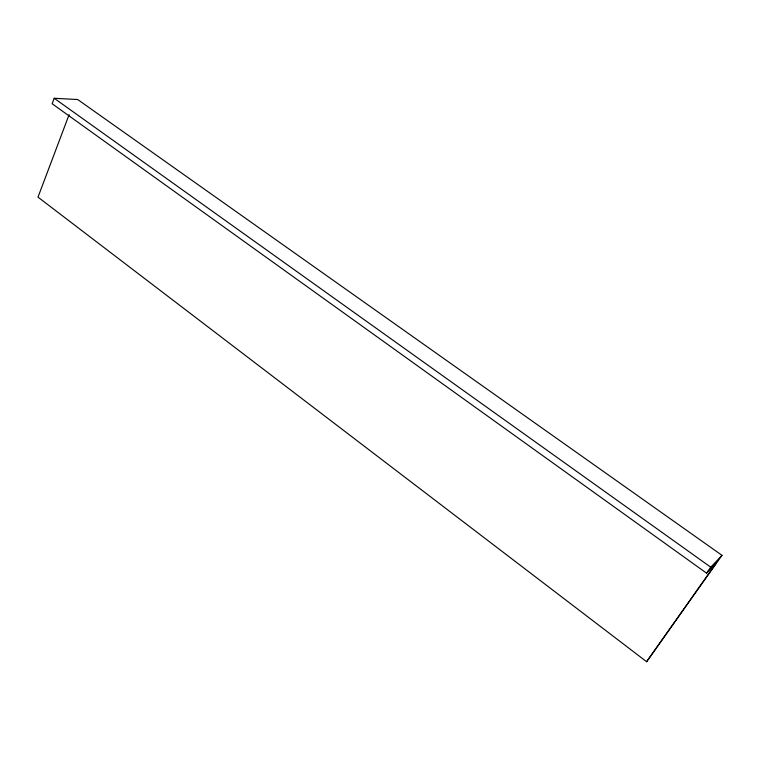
<?xml version="1.0" encoding="UTF-8"?>
<svg xmlns="http://www.w3.org/2000/svg" width="760" height="760" viewBox="0 0 760 760"><rect width="100%" height="100%" fill="white"/><g stroke="black" fill="none" stroke-linecap="round" stroke-linejoin="round"><path stroke-width="1.14" d="M646.627 661.722L722 555.332L77.691 99.531L54.197 98.278L52.164 103.769L706.562 573.154L716.547 562.581L646.627 661.722L38 197.144L69.112 114.665M706.562 573.154L710.761 567.197L722 555.332M54.197 98.278L710.761 567.197"/></g></svg>
